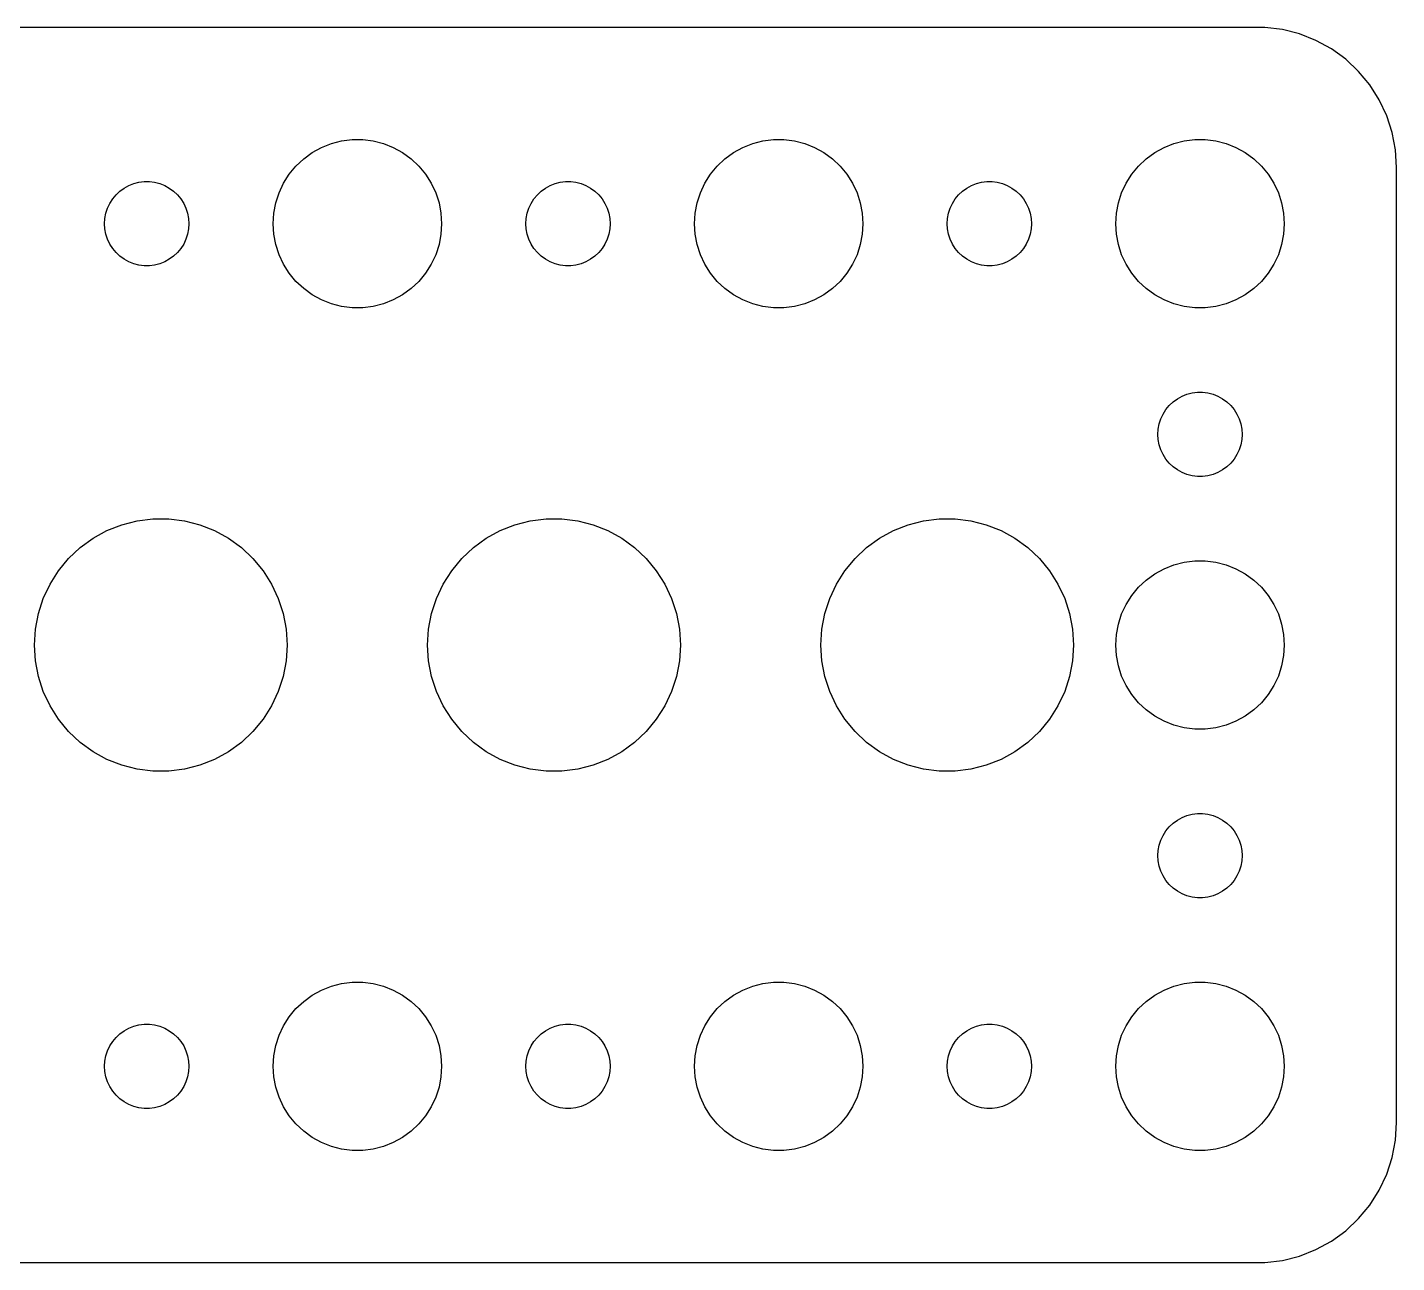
# Model space of a CAD drawing. Header units: metres. Extents: x -37 to 37, y 32 to 76.
# Drawn here: x -11.75 to 37, y 32.01 to 75.99 of the extents above; entities that cross this region are included whole.
import ezdxf

# ---------------------------------------------------------------- set-up
doc = ezdxf.new("R2010")
doc.units = ezdxf.units.M

msp = doc.modelspace()

# ---------------------------------------------------------------- linework, layer by layer
for p, q in [((32.3139, 75.9901), (-32.3139, 75.9901)), ((32.9369, 75.9114), (32.3139, 75.9901)), ((33.5451, 75.7553), (32.9369, 75.9114)), ((34.1289, 75.5241), (33.5451, 75.7553)), ((34.6791, 75.2216), (34.1289, 75.5241)), ((35.1871, 74.8526), (34.6791, 75.2216)), ((35.6448, 74.4227), (35.1871, 74.8526)), ((36.0451, 73.9389), (35.6448, 74.4227)), ((36.3815, 73.4088), (36.0451, 73.9389)), ((36.6489, 72.8406), (36.3815, 73.4088)), ((36.8429, 72.2434), (36.6489, 72.8406)), ((36.9606, 71.6267), (36.8429, 72.2434)), ((-1.60747, 71.533), (-1.27733, 71.7145)), ((-1.27733, 71.7145), (-0.92705, 71.8532)), ((-0.92705, 71.8532), (-0.56213, 71.9469)), ((-0.56213, 71.9469), (-0.18837, 71.9941)), ((-0.18837, 71.9941), (0.18837, 71.9941)), ((0.18837, 71.9941), (0.56213, 71.9469)), ((0.56213, 71.9469), (0.92705, 71.8532)), ((0.92705, 71.8532), (1.27733, 71.7145)), ((1.27733, 71.7145), (1.60747, 71.533)), ((13.3925, 71.533), (13.7227, 71.7145)), ((13.7227, 71.7145), (14.0729, 71.8532)), ((14.0729, 71.8532), (14.4379, 71.9469)), ((14.4379, 71.9469), (14.8116, 71.9941)), ((14.8116, 71.9941), (15.1884, 71.9941)), ((15.1884, 71.9941), (15.5621, 71.9469)), ((15.5621, 71.9469), (15.927, 71.8532)), ((15.927, 71.8532), (16.2773, 71.7145)), ((16.2773, 71.7145), (16.6075, 71.533)), ((28.3925, 71.533), (28.7227, 71.7145)), ((28.7227, 71.7145), (29.0729, 71.8532)), ((29.0729, 71.8532), (29.4379, 71.9469)), ((29.4379, 71.9469), (29.8116, 71.9941)), ((29.8116, 71.9941), (30.1884, 71.9941)), ((30.1884, 71.9941), (30.5621, 71.9469)), ((30.5621, 71.9469), (30.927, 71.8532)), ((30.927, 71.8532), (31.2773, 71.7145)), ((31.2773, 71.7145), (31.6075, 71.533)), ((-2.1869, 71.0536), (-1.91226, 71.3115)), ((-1.91226, 71.3115), (-1.60747, 71.533)), ((1.60747, 71.533), (1.91226, 71.3115)), ((1.91226, 71.3115), (2.1869, 71.0536)), ((12.8131, 71.0536), (13.0877, 71.3115)), ((13.0877, 71.3115), (13.3925, 71.533)), ((16.6075, 71.533), (16.9123, 71.3115)), ((16.9123, 71.3115), (17.1869, 71.0536)), ((27.8131, 71.0536), (28.0877, 71.3115)), ((28.0877, 71.3115), (28.3925, 71.533)), ((31.6075, 71.533), (31.9123, 71.3115)), ((31.9123, 71.3115), (32.1869, 71.0536)), ((37, 71), (36.9606, 71.6267)), ((-2.62891, 70.4453), (-2.42705, 70.7634)), ((-2.42705, 70.7634), (-2.1869, 71.0536)), ((2.1869, 71.0536), (2.42705, 70.7634)), ((2.42705, 70.7634), (2.62891, 70.4453)), ((12.3711, 70.4453), (12.5729, 70.7634)), ((12.5729, 70.7634), (12.8131, 71.0536)), ((17.1869, 71.0536), (17.427, 70.7634)), ((17.427, 70.7634), (17.6289, 70.4453)), ((27.3711, 70.4453), (27.5729, 70.7634)), ((27.5729, 70.7634), (27.8131, 71.0536)), ((32.1869, 71.0536), (32.427, 70.7634)), ((32.427, 70.7634), (32.6289, 70.4453)), ((37, 37), (37, 71)), ((-8.45613, 70.1558), (-8.30373, 70.2665)), ((-8.30373, 70.2665), (-8.13866, 70.3572)), ((-8.13866, 70.3572), (-7.96352, 70.4266)), ((-7.96352, 70.4266), (-7.78107, 70.4734)), ((-7.78107, 70.4734), (-7.59418, 70.497)), ((-7.59418, 70.497), (-7.40581, 70.497)), ((-7.40581, 70.497), (-7.21892, 70.4734)), ((-7.21892, 70.4734), (-7.03647, 70.4266)), ((-7.03647, 70.4266), (-6.86133, 70.3572)), ((-6.86133, 70.3572), (-6.69626, 70.2665)), ((-6.69626, 70.2665), (-6.54385, 70.1558)), ((-2.78932, 70.1044), (-2.62891, 70.4453)), ((2.62891, 70.4453), (2.78932, 70.1044)), ((6.54385, 70.1558), (6.69626, 70.2665)), ((6.69626, 70.2665), (6.86133, 70.3572)), ((6.86133, 70.3572), (7.03647, 70.4266)), ((7.03647, 70.4266), (7.21892, 70.4734)), ((7.21892, 70.4734), (7.40581, 70.497)), ((7.40581, 70.497), (7.59418, 70.497)), ((7.59418, 70.497), (7.78107, 70.4734)), ((7.78107, 70.4734), (7.96352, 70.4266)), ((7.96352, 70.4266), (8.13866, 70.3572)), ((8.13866, 70.3572), (8.30373, 70.2665)), ((8.30373, 70.2665), (8.45613, 70.1558)), ((12.2107, 70.1044), (12.3711, 70.4453)), ((17.6289, 70.4453), (17.7893, 70.1044)), ((21.5439, 70.1558), (21.6963, 70.2665)), ((21.6963, 70.2665), (21.8613, 70.3572)), ((21.8613, 70.3572), (22.0365, 70.4266)), ((22.0365, 70.4266), (22.2189, 70.4734)), ((22.2189, 70.4734), (22.4058, 70.497)), ((22.4058, 70.497), (22.5942, 70.497)), ((22.5942, 70.497), (22.7811, 70.4734)), ((22.7811, 70.4734), (22.9635, 70.4266)), ((22.9635, 70.4266), (23.1387, 70.3572)), ((23.1387, 70.3572), (23.3037, 70.2665)), ((23.3037, 70.2665), (23.4561, 70.1558)), ((27.2107, 70.1044), (27.3711, 70.4453)), ((32.6289, 70.4453), (32.7893, 70.1044)), ((-8.89465, 69.5522), (-8.81445, 69.7226)), ((-8.81445, 69.7226), (-8.71352, 69.8817)), ((-8.71352, 69.8817), (-8.59344, 70.0268)), ((-8.59344, 70.0268), (-8.45613, 70.1558)), ((-6.54385, 70.1558), (-6.40654, 70.0268)), ((-6.40654, 70.0268), (-6.28647, 69.8817)), ((-6.28647, 69.8817), (-6.18553, 69.7226)), ((-6.18553, 69.7226), (-6.10533, 69.5522)), ((-2.97633, 69.376), (-2.90575, 69.7461)), ((-2.90575, 69.7461), (-2.78932, 70.1044)), ((2.78932, 70.1044), (2.90575, 69.7461)), ((2.90575, 69.7461), (2.97633, 69.376)), ((6.10533, 69.5522), (6.18553, 69.7226)), ((6.18553, 69.7226), (6.28647, 69.8817)), ((6.28647, 69.8817), (6.40654, 70.0268)), ((6.40654, 70.0268), (6.54385, 70.1558)), ((8.45613, 70.1558), (8.59344, 70.0268)), ((8.59344, 70.0268), (8.71352, 69.8817)), ((8.71352, 69.8817), (8.81445, 69.7226)), ((8.81445, 69.7226), (8.89465, 69.5522)), ((12.0237, 69.376), (12.0942, 69.7461)), ((12.0942, 69.7461), (12.2107, 70.1044)), ((17.7893, 70.1044), (17.9057, 69.7461)), ((17.9057, 69.7461), (17.9763, 69.376)), ((21.1053, 69.5522), (21.1855, 69.7226)), ((21.1855, 69.7226), (21.2865, 69.8817)), ((21.2865, 69.8817), (21.4065, 70.0268)), ((21.4065, 70.0268), (21.5439, 70.1558)), ((23.4561, 70.1558), (23.5934, 70.0268)), ((23.5934, 70.0268), (23.7135, 69.8817)), ((23.7135, 69.8817), (23.8145, 69.7226)), ((23.8145, 69.7226), (23.8947, 69.5522)), ((27.0237, 69.376), (27.0942, 69.7461)), ((27.0942, 69.7461), (27.2107, 70.1044)), ((32.7893, 70.1044), (32.9057, 69.7461)), ((32.9057, 69.7461), (32.9763, 69.376)), ((-8.98816, 69.188), (-8.95287, 69.373)), ((-8.95287, 69.373), (-8.89465, 69.5522)), ((-6.10533, 69.5522), (-6.04712, 69.373)), ((-6.04712, 69.373), (-6.01183, 69.188)), ((-3, 69), (-2.97633, 69.376)), ((2.97633, 69.376), (3, 69)), ((6.01183, 69.188), (6.04712, 69.373)), ((6.04712, 69.373), (6.10533, 69.5522)), ((8.89465, 69.5522), (8.95287, 69.373)), ((8.95287, 69.373), (8.98816, 69.188)), ((12, 69), (12.0237, 69.376)), ((17.9763, 69.376), (18, 69)), ((21.0118, 69.188), (21.0471, 69.373)), ((21.0471, 69.373), (21.1053, 69.5522)), ((23.8947, 69.5522), (23.9529, 69.373)), ((23.9529, 69.373), (23.9882, 69.188)), ((27, 69), (27.0237, 69.376)), ((32.9763, 69.376), (33, 69)), ((-9, 69), (-8.98816, 69.188)), ((-8.98816, 68.812), (-9, 69)), ((-8.95287, 68.627), (-8.98816, 68.812)), ((-6.01183, 68.812), (-6.04712, 68.627)), ((-6.01183, 69.188), (-6, 69)), ((-6, 69), (-6.01183, 68.812)), ((-2.97633, 68.624), (-3, 69)), ((3, 69), (2.97633, 68.624)), ((6, 69), (6.01183, 69.188)), ((6.01183, 68.812), (6, 69)), ((6.04712, 68.627), (6.01183, 68.812)), ((8.98816, 68.812), (8.95287, 68.627)), ((8.98816, 69.188), (9, 69)), ((9, 69), (8.98816, 68.812)), ((12.0237, 68.624), (12, 69)), ((18, 69), (17.9763, 68.624)), ((21, 69), (21.0118, 69.188)), ((21.0118, 68.812), (21, 69)), ((21.0471, 68.627), (21.0118, 68.812)), ((23.9882, 68.812), (23.9529, 68.627)), ((23.9882, 69.188), (24, 69)), ((24, 69), (23.9882, 68.812)), ((27.0237, 68.624), (27, 69)), ((33, 69), (32.9763, 68.624)), ((-8.89465, 68.4478), (-8.95287, 68.627)), ((-8.81445, 68.2774), (-8.89465, 68.4478)), ((-8.71352, 68.1183), (-8.81445, 68.2774)), ((-6.18553, 68.2774), (-6.28647, 68.1183)), ((-6.10533, 68.4478), (-6.18553, 68.2774)), ((-6.04712, 68.627), (-6.10533, 68.4478)), ((-2.90575, 68.2539), (-2.97633, 68.624)), ((-2.78932, 67.8956), (-2.90575, 68.2539)), ((2.90575, 68.2539), (2.78932, 67.8956)), ((2.97633, 68.624), (2.90575, 68.2539)), ((6.10533, 68.4478), (6.04712, 68.627)), ((6.18553, 68.2774), (6.10533, 68.4478)), ((6.28647, 68.1183), (6.18553, 68.2774)), ((8.81445, 68.2774), (8.71352, 68.1183)), ((8.89465, 68.4478), (8.81445, 68.2774)), ((8.95287, 68.627), (8.89465, 68.4478)), ((12.0942, 68.2539), (12.0237, 68.624)), ((12.2107, 67.8956), (12.0942, 68.2539)), ((17.9057, 68.2539), (17.7893, 67.8956)), ((17.9763, 68.624), (17.9057, 68.2539)), ((21.1053, 68.4478), (21.0471, 68.627)), ((21.1855, 68.2774), (21.1053, 68.4478)), ((21.2865, 68.1183), (21.1855, 68.2774)), ((23.8145, 68.2774), (23.7135, 68.1183)), ((23.8947, 68.4478), (23.8145, 68.2774)), ((23.9529, 68.627), (23.8947, 68.4478)), ((27.0942, 68.2539), (27.0237, 68.624)), ((27.2107, 67.8956), (27.0942, 68.2539)), ((32.9057, 68.2539), (32.7893, 67.8956)), ((32.9763, 68.624), (32.9057, 68.2539)), ((-8.59344, 67.9732), (-8.71352, 68.1183)), ((-8.45613, 67.8442), (-8.59344, 67.9732)), ((-8.30373, 67.7335), (-8.45613, 67.8442)), ((-6.54385, 67.8442), (-6.69626, 67.7335)), ((-6.40654, 67.9732), (-6.54385, 67.8442)), ((-6.28647, 68.1183), (-6.40654, 67.9732)), ((-2.62891, 67.5547), (-2.78932, 67.8956)), ((2.78932, 67.8956), (2.62891, 67.5547)), ((6.40654, 67.9732), (6.28647, 68.1183)), ((6.54385, 67.8442), (6.40654, 67.9732)), ((6.69626, 67.7335), (6.54385, 67.8442)), ((8.45613, 67.8442), (8.30373, 67.7335)), ((8.59344, 67.9732), (8.45613, 67.8442)), ((8.71352, 68.1183), (8.59344, 67.9732)), ((12.3711, 67.5547), (12.2107, 67.8956)), ((17.7893, 67.8956), (17.6289, 67.5547)), ((21.4065, 67.9732), (21.2865, 68.1183)), ((21.5439, 67.8442), (21.4065, 67.9732)), ((21.6963, 67.7335), (21.5439, 67.8442)), ((23.4561, 67.8442), (23.3037, 67.7335)), ((23.5934, 67.9732), (23.4561, 67.8442)), ((23.7135, 68.1183), (23.5934, 67.9732)), ((27.3711, 67.5547), (27.2107, 67.8956)), ((32.7893, 67.8956), (32.6289, 67.5547)), ((-8.13866, 67.6427), (-8.30373, 67.7335)), ((-7.96352, 67.5734), (-8.13866, 67.6427)), ((-7.78107, 67.5266), (-7.96352, 67.5734)), ((-7.59418, 67.5029), (-7.78107, 67.5266)), ((-7.40581, 67.5029), (-7.59418, 67.5029)), ((-7.21892, 67.5266), (-7.40581, 67.5029)), ((-7.03647, 67.5734), (-7.21892, 67.5266)), ((-6.86133, 67.6427), (-7.03647, 67.5734)), ((-6.69626, 67.7335), (-6.86133, 67.6427)), ((-2.42705, 67.2366), (-2.62891, 67.5547)), ((2.62891, 67.5547), (2.42705, 67.2366)), ((6.86133, 67.6427), (6.69626, 67.7335)), ((7.03647, 67.5734), (6.86133, 67.6427)), ((7.21892, 67.5266), (7.03647, 67.5734)), ((7.40581, 67.5029), (7.21892, 67.5266)), ((7.59418, 67.5029), (7.40581, 67.5029)), ((7.78107, 67.5266), (7.59418, 67.5029)), ((7.96352, 67.5734), (7.78107, 67.5266)), ((8.13866, 67.6427), (7.96352, 67.5734)), ((8.30373, 67.7335), (8.13866, 67.6427)), ((12.5729, 67.2366), (12.3711, 67.5547)), ((17.6289, 67.5547), (17.427, 67.2366)), ((21.8613, 67.6427), (21.6963, 67.7335)), ((22.0365, 67.5734), (21.8613, 67.6427)), ((22.2189, 67.5266), (22.0365, 67.5734)), ((22.4058, 67.5029), (22.2189, 67.5266)), ((22.5942, 67.5029), (22.4058, 67.5029)), ((22.7811, 67.5266), (22.5942, 67.5029)), ((22.9635, 67.5734), (22.7811, 67.5266)), ((23.1387, 67.6427), (22.9635, 67.5734)), ((23.3037, 67.7335), (23.1387, 67.6427)), ((27.5729, 67.2366), (27.3711, 67.5547)), ((32.6289, 67.5547), (32.427, 67.2366)), ((-2.1869, 66.9464), (-2.42705, 67.2366)), ((-1.91226, 66.6884), (-2.1869, 66.9464)), ((2.1869, 66.9464), (1.91226, 66.6884)), ((2.42705, 67.2366), (2.1869, 66.9464)), ((12.8131, 66.9464), (12.5729, 67.2366)), ((13.0877, 66.6884), (12.8131, 66.9464)), ((17.1869, 66.9464), (16.9123, 66.6884)), ((17.427, 67.2366), (17.1869, 66.9464)), ((27.8131, 66.9464), (27.5729, 67.2366)), ((28.0877, 66.6884), (27.8131, 66.9464)), ((32.1869, 66.9464), (31.9123, 66.6884)), ((32.427, 67.2366), (32.1869, 66.9464)), ((-1.60747, 66.467), (-1.91226, 66.6884)), ((-1.27733, 66.2855), (-1.60747, 66.467)), ((1.60747, 66.467), (1.27733, 66.2855)), ((1.91226, 66.6884), (1.60747, 66.467)), ((13.3925, 66.467), (13.0877, 66.6884)), ((13.7227, 66.2855), (13.3925, 66.467)), ((16.6075, 66.467), (16.2773, 66.2855)), ((16.9123, 66.6884), (16.6075, 66.467)), ((28.3925, 66.467), (28.0877, 66.6884)), ((28.7227, 66.2855), (28.3925, 66.467)), ((31.6075, 66.467), (31.2773, 66.2855)), ((31.9123, 66.6884), (31.6075, 66.467)), ((-0.92705, 66.1468), (-1.27733, 66.2855)), ((-0.56213, 66.0531), (-0.92705, 66.1468)), ((-0.18837, 66.0059), (-0.56213, 66.0531)), ((0.18837, 66.0059), (-0.18837, 66.0059)), ((0.56213, 66.0531), (0.18837, 66.0059)), ((0.92705, 66.1468), (0.56213, 66.0531)), ((1.27733, 66.2855), (0.92705, 66.1468)), ((14.0729, 66.1468), (13.7227, 66.2855)), ((14.4379, 66.0531), (14.0729, 66.1468)), ((14.8116, 66.0059), (14.4379, 66.0531)), ((15.1884, 66.0059), (14.8116, 66.0059)), ((15.5621, 66.0531), (15.1884, 66.0059)), ((15.927, 66.1468), (15.5621, 66.0531)), ((16.2773, 66.2855), (15.927, 66.1468)), ((29.0729, 66.1468), (28.7227, 66.2855)), ((29.4379, 66.0531), (29.0729, 66.1468)), ((29.8116, 66.0059), (29.4379, 66.0531)), ((30.1884, 66.0059), (29.8116, 66.0059)), ((30.5621, 66.0531), (30.1884, 66.0059)), ((30.927, 66.1468), (30.5621, 66.0531)), ((31.2773, 66.2855), (30.927, 66.1468)), ((29.3613, 62.8572), (29.5365, 62.9266)), ((29.5365, 62.9266), (29.7189, 62.9734)), ((29.7189, 62.9734), (29.9058, 62.997)), ((29.9058, 62.997), (30.0942, 62.997)), ((30.0942, 62.997), (30.2811, 62.9734)), ((30.2811, 62.9734), (30.4635, 62.9266)), ((30.4635, 62.9266), (30.6387, 62.8572)), ((28.7865, 62.3817), (28.9065, 62.5268)), ((28.9065, 62.5268), (29.0439, 62.6558)), ((29.0439, 62.6558), (29.1963, 62.7665)), ((29.1963, 62.7665), (29.3613, 62.8572)), ((30.6387, 62.8572), (30.8037, 62.7665)), ((30.8037, 62.7665), (30.9561, 62.6558)), ((30.9561, 62.6558), (31.0934, 62.5268)), ((31.0934, 62.5268), (31.2135, 62.3817)), ((28.5471, 61.873), (28.6053, 62.0522)), ((28.6053, 62.0522), (28.6855, 62.2226)), ((28.6855, 62.2226), (28.7865, 62.3817)), ((31.2135, 62.3817), (31.3145, 62.2226)), ((31.3145, 62.2226), (31.3947, 62.0522)), ((31.3947, 62.0522), (31.4529, 61.873)), ((28.5, 61.5), (28.5118, 61.688)), ((28.5118, 61.312), (28.5, 61.5)), ((28.5118, 61.688), (28.5471, 61.873)), ((31.4529, 61.873), (31.4882, 61.688)), ((31.4882, 61.688), (31.5, 61.5)), ((31.5, 61.5), (31.4882, 61.312)), ((28.5471, 61.127), (28.5118, 61.312)), ((28.6053, 60.9478), (28.5471, 61.127)), ((28.6855, 60.7774), (28.6053, 60.9478)), ((31.3947, 60.9478), (31.3145, 60.7774)), ((31.4529, 61.127), (31.3947, 60.9478)), ((31.4882, 61.312), (31.4529, 61.127)), ((28.7865, 60.6183), (28.6855, 60.7774)), ((28.9065, 60.4732), (28.7865, 60.6183)), ((29.0439, 60.3442), (28.9065, 60.4732)), ((31.0934, 60.4732), (30.9561, 60.3442)), ((31.2135, 60.6183), (31.0934, 60.4732)), ((31.3145, 60.7774), (31.2135, 60.6183)), ((29.1963, 60.2335), (29.0439, 60.3442)), ((29.3613, 60.1427), (29.1963, 60.2335)), ((29.5365, 60.0734), (29.3613, 60.1427)), ((29.7189, 60.0266), (29.5365, 60.0734)), ((29.9058, 60.0029), (29.7189, 60.0266)), ((30.0942, 60.0029), (29.9058, 60.0029)), ((30.2811, 60.0266), (30.0942, 60.0029)), ((30.4635, 60.0734), (30.2811, 60.0266)), ((30.6387, 60.1427), (30.4635, 60.0734)), ((30.8037, 60.2335), (30.6387, 60.1427)), ((30.9561, 60.3442), (30.8037, 60.2335)), ((-9.41121, 57.7995), (-8.916, 58.0717)), ((-8.916, 58.0717), (-8.39056, 58.2797)), ((-8.39056, 58.2797), (-7.8432, 58.4203)), ((-7.8432, 58.4203), (-7.28255, 58.4911)), ((-7.28255, 58.4911), (-6.71744, 58.4911)), ((-6.71744, 58.4911), (-6.15678, 58.4203)), ((-6.15678, 58.4203), (-5.60942, 58.2797)), ((-5.60942, 58.2797), (-5.08398, 58.0717)), ((-5.08398, 58.0717), (-4.58878, 57.7995)), ((4.58878, 57.7995), (5.08398, 58.0717)), ((5.08398, 58.0717), (5.60942, 58.2797)), ((5.60942, 58.2797), (6.15678, 58.4203)), ((6.15678, 58.4203), (6.71744, 58.4911)), ((6.71744, 58.4911), (7.28255, 58.4911)), ((7.28255, 58.4911), (7.8432, 58.4203)), ((7.8432, 58.4203), (8.39056, 58.2797)), ((8.39056, 58.2797), (8.916, 58.0717)), ((8.916, 58.0717), (9.41121, 57.7995)), ((18.5888, 57.7995), (19.084, 58.0717)), ((19.084, 58.0717), (19.6094, 58.2797)), ((19.6094, 58.2797), (20.1568, 58.4203)), ((20.1568, 58.4203), (20.7174, 58.4911)), ((20.7174, 58.4911), (21.2825, 58.4911)), ((21.2825, 58.4911), (21.8432, 58.4203)), ((21.8432, 58.4203), (22.3906, 58.2797)), ((22.3906, 58.2797), (22.916, 58.0717)), ((22.916, 58.0717), (23.4112, 57.7995)), ((-9.86839, 57.4673), (-9.41121, 57.7995)), ((-4.58878, 57.7995), (-4.13159, 57.4673)), ((4.13159, 57.4673), (4.58878, 57.7995)), ((9.41121, 57.7995), (9.86839, 57.4673)), ((18.1316, 57.4673), (18.5888, 57.7995)), ((23.4112, 57.7995), (23.8684, 57.4673)), ((-10.6406, 56.645), (-10.2803, 57.0805)), ((-10.2803, 57.0805), (-9.86839, 57.4673)), ((-4.13159, 57.4673), (-3.71964, 57.0805)), ((-3.71964, 57.0805), (-3.35942, 56.645)), ((3.35942, 56.645), (3.71964, 57.0805)), ((3.71964, 57.0805), (4.13159, 57.4673)), ((9.86839, 57.4673), (10.2803, 57.0805)), ((10.2803, 57.0805), (10.6406, 56.645)), ((17.3594, 56.645), (17.7196, 57.0805)), ((17.7196, 57.0805), (18.1316, 57.4673)), ((23.8684, 57.4673), (24.2803, 57.0805)), ((24.2803, 57.0805), (24.6406, 56.645)), ((-10.9434, 56.1679), (-10.6406, 56.645)), ((-3.35942, 56.645), (-3.05661, 56.1679)), ((3.05661, 56.1679), (3.35942, 56.645)), ((10.6406, 56.645), (10.9434, 56.1679)), ((17.0566, 56.1679), (17.3594, 56.645)), ((24.6406, 56.645), (24.9434, 56.1679)), ((28.3925, 56.533), (28.7227, 56.7145)), ((28.7227, 56.7145), (29.0729, 56.8532)), ((29.0729, 56.8532), (29.4379, 56.9469)), ((29.4379, 56.9469), (29.8116, 56.9941)), ((29.8116, 56.9941), (30.1884, 56.9941)), ((30.1884, 56.9941), (30.5621, 56.9469)), ((30.5621, 56.9469), (30.927, 56.8532)), ((30.927, 56.8532), (31.2773, 56.7145)), ((31.2773, 56.7145), (31.6075, 56.533)), ((-11.184, 55.6566), (-10.9434, 56.1679)), ((-3.05661, 56.1679), (-2.81599, 55.6566)), ((2.81599, 55.6566), (3.05661, 56.1679)), ((10.9434, 56.1679), (11.184, 55.6566)), ((16.816, 55.6566), (17.0566, 56.1679)), ((24.9434, 56.1679), (25.184, 55.6566)), ((27.8131, 56.0536), (28.0877, 56.3115)), ((28.0877, 56.3115), (28.3925, 56.533)), ((31.6075, 56.533), (31.9123, 56.3115)), ((31.9123, 56.3115), (32.1869, 56.0536)), ((-11.3586, 55.1191), (-11.184, 55.6566)), ((-2.81599, 55.6566), (-2.64137, 55.1191)), ((2.64137, 55.1191), (2.81599, 55.6566)), ((11.184, 55.6566), (11.3586, 55.1191)), ((16.6414, 55.1191), (16.816, 55.6566)), ((25.184, 55.6566), (25.3586, 55.1191)), ((27.3711, 55.4453), (27.5729, 55.7634)), ((27.5729, 55.7634), (27.8131, 56.0536)), ((32.1869, 56.0536), (32.427, 55.7634)), ((32.427, 55.7634), (32.6289, 55.4453)), ((-11.4645, 54.564), (-11.3586, 55.1191)), ((-2.64137, 55.1191), (-2.53548, 54.564)), ((2.53548, 54.564), (2.64137, 55.1191)), ((11.3586, 55.1191), (11.4645, 54.564)), ((16.5355, 54.564), (16.6414, 55.1191)), ((25.3586, 55.1191), (25.4645, 54.564)), ((27.0942, 54.7461), (27.2107, 55.1044)), ((27.2107, 55.1044), (27.3711, 55.4453)), ((32.6289, 55.4453), (32.7893, 55.1044)), ((32.7893, 55.1044), (32.9057, 54.7461)), ((27.0237, 54.376), (27.0942, 54.7461)), ((32.9057, 54.7461), (32.9763, 54.376)), ((-11.5, 54), (-11.4645, 54.564)), ((-2.53548, 54.564), (-2.5, 54)), ((2.5, 54), (2.53548, 54.564)), ((11.4645, 54.564), (11.5, 54)), ((16.5, 54), (16.5355, 54.564)), ((25.4645, 54.564), (25.5, 54)), ((27, 54), (27.0237, 54.376)), ((32.9763, 54.376), (33, 54)), ((-11.4645, 53.436), (-11.5, 54)), ((-2.5, 54), (-2.53548, 53.436)), ((2.53548, 53.436), (2.5, 54)), ((11.5, 54), (11.4645, 53.436)), ((16.5355, 53.436), (16.5, 54)), ((25.5, 54), (25.4645, 53.436)), ((27.0237, 53.624), (27, 54)), ((33, 54), (32.9763, 53.624)), ((-11.3586, 52.8809), (-11.4645, 53.436)), ((-2.53548, 53.436), (-2.64137, 52.8809)), ((2.64137, 52.8809), (2.53548, 53.436)), ((11.4645, 53.436), (11.3586, 52.8809)), ((16.6414, 52.8809), (16.5355, 53.436)), ((25.4645, 53.436), (25.3586, 52.8809)), ((27.0942, 53.2539), (27.0237, 53.624)), ((27.2107, 52.8956), (27.0942, 53.2539)), ((32.9057, 53.2539), (32.7893, 52.8956)), ((32.9763, 53.624), (32.9057, 53.2539)), ((-11.184, 52.3434), (-11.3586, 52.8809)), ((-2.64137, 52.8809), (-2.81599, 52.3434)), ((2.81599, 52.3434), (2.64137, 52.8809)), ((11.3586, 52.8809), (11.184, 52.3434)), ((16.816, 52.3434), (16.6414, 52.8809)), ((25.3586, 52.8809), (25.184, 52.3434)), ((27.3711, 52.5547), (27.2107, 52.8956)), ((32.7893, 52.8956), (32.6289, 52.5547)), ((-10.9434, 51.8321), (-11.184, 52.3434)), ((-2.81599, 52.3434), (-3.05661, 51.8321)), ((3.05661, 51.8321), (2.81599, 52.3434)), ((11.184, 52.3434), (10.9434, 51.8321)), ((17.0566, 51.8321), (16.816, 52.3434)), ((25.184, 52.3434), (24.9434, 51.8321)), ((27.5729, 52.2366), (27.3711, 52.5547)), ((27.8131, 51.9464), (27.5729, 52.2366)), ((32.427, 52.2366), (32.1869, 51.9464)), ((32.6289, 52.5547), (32.427, 52.2366)), ((-10.6406, 51.355), (-10.9434, 51.8321)), ((-3.05661, 51.8321), (-3.35942, 51.355)), ((3.35942, 51.355), (3.05661, 51.8321)), ((10.9434, 51.8321), (10.6406, 51.355)), ((17.3594, 51.355), (17.0566, 51.8321)), ((24.9434, 51.8321), (24.6406, 51.355)), ((28.0877, 51.6885), (27.8131, 51.9464)), ((28.3925, 51.467), (28.0877, 51.6885)), ((31.9123, 51.6885), (31.6075, 51.467)), ((32.1869, 51.9464), (31.9123, 51.6885)), ((-10.2803, 50.9195), (-10.6406, 51.355)), ((-3.35942, 51.355), (-3.71964, 50.9195)), ((3.71964, 50.9195), (3.35942, 51.355)), ((10.6406, 51.355), (10.2803, 50.9195)), ((17.7196, 50.9195), (17.3594, 51.355)), ((24.6406, 51.355), (24.2803, 50.9195)), ((28.7227, 51.2855), (28.3925, 51.467)), ((29.0729, 51.1468), (28.7227, 51.2855)), ((31.2773, 51.2855), (30.927, 51.1468)), ((31.6075, 51.467), (31.2773, 51.2855)), ((-9.86839, 50.5327), (-10.2803, 50.9195)), ((-3.71964, 50.9195), (-4.13159, 50.5327)), ((4.13159, 50.5327), (3.71964, 50.9195)), ((10.2803, 50.9195), (9.86839, 50.5327)), ((18.1316, 50.5327), (17.7196, 50.9195)), ((24.2803, 50.9195), (23.8684, 50.5327)), ((29.4379, 51.0531), (29.0729, 51.1468)), ((29.8116, 51.0059), (29.4379, 51.0531)), ((30.1884, 51.0059), (29.8116, 51.0059)), ((30.5621, 51.0531), (30.1884, 51.0059)), ((30.927, 51.1468), (30.5621, 51.0531)), ((-9.41121, 50.2005), (-9.86839, 50.5327)), ((-4.13159, 50.5327), (-4.58878, 50.2005)), ((4.58878, 50.2005), (4.13159, 50.5327)), ((9.86839, 50.5327), (9.41121, 50.2005)), ((18.5888, 50.2005), (18.1316, 50.5327)), ((23.8684, 50.5327), (23.4112, 50.2005)), ((-8.916, 49.9283), (-9.41121, 50.2005)), ((-8.39056, 49.7203), (-8.916, 49.9283)), ((-5.08398, 49.9283), (-5.60942, 49.7203)), ((-4.58878, 50.2005), (-5.08398, 49.9283)), ((5.08398, 49.9283), (4.58878, 50.2005)), ((5.60942, 49.7203), (5.08398, 49.9283)), ((8.916, 49.9283), (8.39056, 49.7203)), ((9.41121, 50.2005), (8.916, 49.9283)), ((19.084, 49.9283), (18.5888, 50.2005)), ((19.6094, 49.7203), (19.084, 49.9283)), ((22.916, 49.9283), (22.3906, 49.7203)), ((23.4112, 50.2005), (22.916, 49.9283)), ((-7.8432, 49.5797), (-8.39056, 49.7203)), ((-7.28255, 49.5089), (-7.8432, 49.5797)), ((-6.71744, 49.5089), (-7.28255, 49.5089)), ((-6.15678, 49.5797), (-6.71744, 49.5089)), ((-5.60942, 49.7203), (-6.15678, 49.5797)), ((6.15678, 49.5797), (5.60942, 49.7203)), ((6.71744, 49.5089), (6.15678, 49.5797)), ((7.28255, 49.5089), (6.71744, 49.5089)), ((7.8432, 49.5797), (7.28255, 49.5089)), ((8.39056, 49.7203), (7.8432, 49.5797)), ((20.1568, 49.5797), (19.6094, 49.7203)), ((20.7174, 49.5089), (20.1568, 49.5797)), ((21.2825, 49.5089), (20.7174, 49.5089)), ((21.8432, 49.5797), (21.2825, 49.5089)), ((22.3906, 49.7203), (21.8432, 49.5797)), ((29.1963, 47.7665), (29.3613, 47.8573)), ((29.3613, 47.8573), (29.5365, 47.9266)), ((29.5365, 47.9266), (29.7189, 47.9734)), ((29.7189, 47.9734), (29.9058, 47.9971)), ((29.9058, 47.9971), (30.0942, 47.9971)), ((30.0942, 47.9971), (30.2811, 47.9734)), ((30.2811, 47.9734), (30.4635, 47.9266)), ((30.4635, 47.9266), (30.6387, 47.8573)), ((30.6387, 47.8573), (30.8037, 47.7665)), ((28.6855, 47.2226), (28.7865, 47.3817)), ((28.7865, 47.3817), (28.9065, 47.5268)), ((28.9065, 47.5268), (29.0439, 47.6558)), ((29.0439, 47.6558), (29.1963, 47.7665)), ((30.8037, 47.7665), (30.9561, 47.6558)), ((30.9561, 47.6558), (31.0934, 47.5268)), ((31.0934, 47.5268), (31.2135, 47.3817)), ((31.2135, 47.3817), (31.3145, 47.2226)), ((28.5118, 46.688), (28.5471, 46.873)), ((28.5471, 46.873), (28.6053, 47.0522)), ((28.6053, 47.0522), (28.6855, 47.2226)), ((31.3145, 47.2226), (31.3947, 47.0522)), ((31.3947, 47.0522), (31.4529, 46.873)), ((31.4529, 46.873), (31.4882, 46.688)), ((28.5, 46.5), (28.5118, 46.688)), ((28.5118, 46.312), (28.5, 46.5)), ((31.4882, 46.688), (31.5, 46.5)), ((31.5, 46.5), (31.4882, 46.312)), ((28.5471, 46.127), (28.5118, 46.312)), ((28.6053, 45.9478), (28.5471, 46.127)), ((28.6855, 45.7774), (28.6053, 45.9478)), ((31.3947, 45.9478), (31.3145, 45.7774)), ((31.4529, 46.127), (31.3947, 45.9478)), ((31.4882, 46.312), (31.4529, 46.127)), ((28.7865, 45.6183), (28.6855, 45.7774)), ((28.9065, 45.4732), (28.7865, 45.6183)), ((29.0439, 45.3442), (28.9065, 45.4732)), ((29.1963, 45.2335), (29.0439, 45.3442)), ((30.9561, 45.3442), (30.8037, 45.2335)), ((31.0934, 45.4732), (30.9561, 45.3442)), ((31.2135, 45.6183), (31.0934, 45.4732)), ((31.3145, 45.7774), (31.2135, 45.6183)), ((29.3613, 45.1428), (29.1963, 45.2335)), ((29.5365, 45.0734), (29.3613, 45.1428)), ((29.7189, 45.0266), (29.5365, 45.0734)), ((29.9058, 45.003), (29.7189, 45.0266)), ((30.0942, 45.003), (29.9058, 45.003)), ((30.2811, 45.0266), (30.0942, 45.003)), ((30.4635, 45.0734), (30.2811, 45.0266)), ((30.6387, 45.1428), (30.4635, 45.0734)), ((30.8037, 45.2335), (30.6387, 45.1428)), ((-0.92705, 41.8532), (-0.56213, 41.9469)), ((-0.56213, 41.9469), (-0.18837, 41.9941)), ((-0.18837, 41.9941), (0.18837, 41.9941)), ((0.18837, 41.9941), (0.56213, 41.9469)), ((0.56213, 41.9469), (0.92705, 41.8532)), ((14.0729, 41.8532), (14.4379, 41.9469)), ((14.4379, 41.9469), (14.8116, 41.9941)), ((14.8116, 41.9941), (15.1884, 41.9941)), ((15.1884, 41.9941), (15.5621, 41.9469)), ((15.5621, 41.9469), (15.927, 41.8532)), ((29.0729, 41.8532), (29.4379, 41.9469)), ((29.4379, 41.9469), (29.8116, 41.9941)), ((29.8116, 41.9941), (30.1884, 41.9941)), ((30.1884, 41.9941), (30.5621, 41.9469)), ((30.5621, 41.9469), (30.927, 41.8532)), ((-1.91226, 41.3116), (-1.60747, 41.533)), ((-1.60747, 41.533), (-1.27733, 41.7145)), ((-1.27733, 41.7145), (-0.92705, 41.8532)), ((0.92705, 41.8532), (1.27733, 41.7145)), ((1.27733, 41.7145), (1.60747, 41.533)), ((1.60747, 41.533), (1.91226, 41.3116)), ((13.0877, 41.3116), (13.3925, 41.533)), ((13.3925, 41.533), (13.7227, 41.7145)), ((13.7227, 41.7145), (14.0729, 41.8532)), ((15.927, 41.8532), (16.2773, 41.7145)), ((16.2773, 41.7145), (16.6075, 41.533)), ((16.6075, 41.533), (16.9123, 41.3116)), ((28.0877, 41.3116), (28.3925, 41.533)), ((28.3925, 41.533), (28.7227, 41.7145)), ((28.7227, 41.7145), (29.0729, 41.8532)), ((30.927, 41.8532), (31.2773, 41.7145)), ((31.2773, 41.7145), (31.6075, 41.533)), ((31.6075, 41.533), (31.9123, 41.3116)), ((-2.42705, 40.7634), (-2.1869, 41.0536)), ((-2.1869, 41.0536), (-1.91226, 41.3116)), ((1.91226, 41.3116), (2.1869, 41.0536)), ((2.1869, 41.0536), (2.42705, 40.7634)), ((12.5729, 40.7634), (12.8131, 41.0536)), ((12.8131, 41.0536), (13.0877, 41.3116)), ((16.9123, 41.3116), (17.1869, 41.0536)), ((17.1869, 41.0536), (17.427, 40.7634)), ((27.5729, 40.7634), (27.8131, 41.0536)), ((27.8131, 41.0536), (28.0877, 41.3116)), ((31.9123, 41.3116), (32.1869, 41.0536)), ((32.1869, 41.0536), (32.427, 40.7634)), ((-7.96352, 40.4266), (-7.78107, 40.4734)), ((-7.78107, 40.4734), (-7.59418, 40.4971)), ((-7.59418, 40.4971), (-7.40581, 40.4971)), ((-7.40581, 40.4971), (-7.21892, 40.4734)), ((-7.21892, 40.4734), (-7.03647, 40.4266)), ((-2.62891, 40.4453), (-2.42705, 40.7634)), ((2.42705, 40.7634), (2.62891, 40.4453)), ((7.03647, 40.4266), (7.21892, 40.4734)), ((7.21892, 40.4734), (7.40581, 40.4971)), ((7.40581, 40.4971), (7.59418, 40.4971)), ((7.59418, 40.4971), (7.78107, 40.4734)), ((7.78107, 40.4734), (7.96352, 40.4266)), ((12.3711, 40.4453), (12.5729, 40.7634)), ((17.427, 40.7634), (17.6289, 40.4453)), ((22.0365, 40.4266), (22.2189, 40.4734)), ((22.2189, 40.4734), (22.4058, 40.4971)), ((22.4058, 40.4971), (22.5942, 40.4971)), ((22.5942, 40.4971), (22.7811, 40.4734)), ((22.7811, 40.4734), (22.9635, 40.4266)), ((27.3711, 40.4453), (27.5729, 40.7634)), ((32.427, 40.7634), (32.6289, 40.4453)), ((-8.71352, 39.8817), (-8.59344, 40.0268)), ((-8.59344, 40.0268), (-8.45613, 40.1558)), ((-8.45613, 40.1558), (-8.30373, 40.2665)), ((-8.30373, 40.2665), (-8.13866, 40.3573)), ((-8.13866, 40.3573), (-7.96352, 40.4266)), ((-7.03647, 40.4266), (-6.86133, 40.3573)), ((-6.86133, 40.3573), (-6.69626, 40.2665)), ((-6.69626, 40.2665), (-6.54385, 40.1558)), ((-6.54385, 40.1558), (-6.40654, 40.0268)), ((-6.40654, 40.0268), (-6.28647, 39.8817)), ((-2.90575, 39.7461), (-2.78932, 40.1044)), ((-2.78932, 40.1044), (-2.62891, 40.4453)), ((2.62891, 40.4453), (2.78932, 40.1044)), ((2.78932, 40.1044), (2.90575, 39.7461)), ((6.28647, 39.8817), (6.40654, 40.0268)), ((6.40654, 40.0268), (6.54385, 40.1558)), ((6.54385, 40.1558), (6.69626, 40.2665)), ((6.69626, 40.2665), (6.86133, 40.3573)), ((6.86133, 40.3573), (7.03647, 40.4266)), ((7.96352, 40.4266), (8.13866, 40.3573)), ((8.13866, 40.3573), (8.30373, 40.2665)), ((8.30373, 40.2665), (8.45613, 40.1558)), ((8.45613, 40.1558), (8.59344, 40.0268)), ((8.59344, 40.0268), (8.71352, 39.8817)), ((12.0942, 39.7461), (12.2107, 40.1044)), ((12.2107, 40.1044), (12.3711, 40.4453)), ((17.6289, 40.4453), (17.7893, 40.1044)), ((17.7893, 40.1044), (17.9057, 39.7461)), ((21.2865, 39.8817), (21.4065, 40.0268)), ((21.4065, 40.0268), (21.5439, 40.1558)), ((21.5439, 40.1558), (21.6963, 40.2665)), ((21.6963, 40.2665), (21.8613, 40.3573)), ((21.8613, 40.3573), (22.0365, 40.4266)), ((22.9635, 40.4266), (23.1387, 40.3573)), ((23.1387, 40.3573), (23.3037, 40.2665)), ((23.3037, 40.2665), (23.4561, 40.1558)), ((23.4561, 40.1558), (23.5934, 40.0268)), ((23.5934, 40.0268), (23.7135, 39.8817)), ((27.0942, 39.7461), (27.2107, 40.1044)), ((27.2107, 40.1044), (27.3711, 40.4453)), ((32.6289, 40.4453), (32.7893, 40.1044)), ((32.7893, 40.1044), (32.9057, 39.7461)), ((-8.95287, 39.373), (-8.89465, 39.5522)), ((-8.89465, 39.5522), (-8.81445, 39.7226)), ((-8.81445, 39.7226), (-8.71352, 39.8817)), ((-6.28647, 39.8817), (-6.18553, 39.7226)), ((-6.18553, 39.7226), (-6.10533, 39.5522)), ((-6.10533, 39.5522), (-6.04712, 39.373)), ((-2.97633, 39.376), (-2.90575, 39.7461)), ((2.90575, 39.7461), (2.97633, 39.376)), ((6.04712, 39.373), (6.10533, 39.5522)), ((6.10533, 39.5522), (6.18553, 39.7226)), ((6.18553, 39.7226), (6.28647, 39.8817)), ((8.71352, 39.8817), (8.81445, 39.7226)), ((8.81445, 39.7226), (8.89465, 39.5522)), ((8.89465, 39.5522), (8.95287, 39.373)), ((12.0237, 39.376), (12.0942, 39.7461)), ((17.9057, 39.7461), (17.9763, 39.376)), ((21.0471, 39.373), (21.1053, 39.5522)), ((21.1053, 39.5522), (21.1855, 39.7226)), ((21.1855, 39.7226), (21.2865, 39.8817)), ((23.7135, 39.8817), (23.8145, 39.7226)), ((23.8145, 39.7226), (23.8947, 39.5522)), ((23.8947, 39.5522), (23.9529, 39.373)), ((27.0237, 39.376), (27.0942, 39.7461)), ((32.9057, 39.7461), (32.9763, 39.376)), ((-9, 39), (-8.98816, 39.188)), ((-8.98816, 38.812), (-9, 39)), ((-8.98816, 39.188), (-8.95287, 39.373)), ((-6.04712, 39.373), (-6.01183, 39.188)), ((-6.01183, 39.188), (-6, 39)), ((-6, 39), (-6.01183, 38.812)), ((-3, 39), (-2.97633, 39.376)), ((-2.97633, 38.624), (-3, 39)), ((2.97633, 39.376), (3, 39)), ((3, 39), (2.97633, 38.624)), ((6, 39), (6.01183, 39.188)), ((6.01183, 38.812), (6, 39)), ((6.01183, 39.188), (6.04712, 39.373)), ((8.95287, 39.373), (8.98816, 39.188)), ((8.98816, 39.188), (9, 39)), ((9, 39), (8.98816, 38.812)), ((12, 39), (12.0237, 39.376)), ((12.0237, 38.624), (12, 39)), ((17.9763, 39.376), (18, 39)), ((18, 39), (17.9763, 38.624)), ((21, 39), (21.0118, 39.188)), ((21.0118, 38.812), (21, 39)), ((21.0118, 39.188), (21.0471, 39.373)), ((23.9529, 39.373), (23.9882, 39.188)), ((23.9882, 39.188), (24, 39)), ((24, 39), (23.9882, 38.812)), ((27, 39), (27.0237, 39.376)), ((27.0237, 38.624), (27, 39)), ((32.9763, 39.376), (33, 39)), ((33, 39), (32.9763, 38.624)), ((-8.95287, 38.627), (-8.98816, 38.812)), ((-8.89465, 38.4478), (-8.95287, 38.627)), ((-6.04712, 38.627), (-6.10533, 38.4478)), ((-6.01183, 38.812), (-6.04712, 38.627)), ((-2.90575, 38.2539), (-2.97633, 38.624)), ((2.97633, 38.624), (2.90575, 38.2539)), ((6.04712, 38.627), (6.01183, 38.812)), ((6.10533, 38.4478), (6.04712, 38.627)), ((8.95287, 38.627), (8.89465, 38.4478)), ((8.98816, 38.812), (8.95287, 38.627)), ((12.0942, 38.2539), (12.0237, 38.624)), ((17.9763, 38.624), (17.9057, 38.2539)), ((21.0471, 38.627), (21.0118, 38.812)), ((21.1053, 38.4478), (21.0471, 38.627)), ((23.9529, 38.627), (23.8947, 38.4478)), ((23.9882, 38.812), (23.9529, 38.627)), ((27.0942, 38.2539), (27.0237, 38.624)), ((32.9763, 38.624), (32.9057, 38.2539)), ((-8.81445, 38.2774), (-8.89465, 38.4478)), ((-8.71352, 38.1183), (-8.81445, 38.2774)), ((-8.59344, 37.9732), (-8.71352, 38.1183)), ((-6.28647, 38.1183), (-6.40654, 37.9732)), ((-6.18553, 38.2774), (-6.28647, 38.1183)), ((-6.10533, 38.4478), (-6.18553, 38.2774)), ((-2.78932, 37.8956), (-2.90575, 38.2539)), ((2.90575, 38.2539), (2.78932, 37.8956)), ((6.18553, 38.2774), (6.10533, 38.4478)), ((6.28647, 38.1183), (6.18553, 38.2774)), ((6.40654, 37.9732), (6.28647, 38.1183)), ((8.71352, 38.1183), (8.59344, 37.9732)), ((8.81445, 38.2774), (8.71352, 38.1183)), ((8.89465, 38.4478), (8.81445, 38.2774)), ((12.2107, 37.8956), (12.0942, 38.2539)), ((17.9057, 38.2539), (17.7893, 37.8956)), ((21.1855, 38.2774), (21.1053, 38.4478)), ((21.2865, 38.1183), (21.1855, 38.2774)), ((21.4065, 37.9732), (21.2865, 38.1183)), ((23.7135, 38.1183), (23.5934, 37.9732)), ((23.8145, 38.2774), (23.7135, 38.1183)), ((23.8947, 38.4478), (23.8145, 38.2774)), ((27.2107, 37.8956), (27.0942, 38.2539)), ((32.9057, 38.2539), (32.7893, 37.8956)), ((-8.45613, 37.8442), (-8.59344, 37.9732)), ((-8.30373, 37.7335), (-8.45613, 37.8442)), ((-8.13866, 37.6428), (-8.30373, 37.7335)), ((-7.96352, 37.5734), (-8.13866, 37.6428)), ((-7.78107, 37.5266), (-7.96352, 37.5734)), ((-7.03647, 37.5734), (-7.21892, 37.5266)), ((-6.86133, 37.6428), (-7.03647, 37.5734)), ((-6.69626, 37.7335), (-6.86133, 37.6428)), ((-6.54385, 37.8442), (-6.69626, 37.7335)), ((-6.40654, 37.9732), (-6.54385, 37.8442)), ((-2.62891, 37.5547), (-2.78932, 37.8956)), ((-2.42705, 37.2366), (-2.62891, 37.5547)), ((2.62891, 37.5547), (2.42705, 37.2366)), ((2.78932, 37.8956), (2.62891, 37.5547)), ((6.54385, 37.8442), (6.40654, 37.9732)), ((6.69626, 37.7335), (6.54385, 37.8442)), ((6.86133, 37.6428), (6.69626, 37.7335)), ((7.03647, 37.5734), (6.86133, 37.6428)), ((7.21892, 37.5266), (7.03647, 37.5734)), ((7.96352, 37.5734), (7.78107, 37.5266)), ((8.13866, 37.6428), (7.96352, 37.5734)), ((8.30373, 37.7335), (8.13866, 37.6428)), ((8.45613, 37.8442), (8.30373, 37.7335)), ((8.59344, 37.9732), (8.45613, 37.8442)), ((12.3711, 37.5547), (12.2107, 37.8956)), ((12.5729, 37.2366), (12.3711, 37.5547)), ((17.6289, 37.5547), (17.427, 37.2366)), ((17.7893, 37.8956), (17.6289, 37.5547)), ((21.5439, 37.8442), (21.4065, 37.9732)), ((21.6963, 37.7335), (21.5439, 37.8442)), ((21.8613, 37.6428), (21.6963, 37.7335)), ((22.0365, 37.5734), (21.8613, 37.6428)), ((22.2189, 37.5266), (22.0365, 37.5734)), ((22.9635, 37.5734), (22.7811, 37.5266)), ((23.1387, 37.6428), (22.9635, 37.5734)), ((23.3037, 37.7335), (23.1387, 37.6428)), ((23.4561, 37.8442), (23.3037, 37.7335)), ((23.5934, 37.9732), (23.4561, 37.8442)), ((27.3711, 37.5547), (27.2107, 37.8956)), ((27.5729, 37.2366), (27.3711, 37.5547)), ((32.6289, 37.5547), (32.427, 37.2366)), ((32.7893, 37.8956), (32.6289, 37.5547)), ((-7.59418, 37.503), (-7.78107, 37.5266)), ((-7.40581, 37.503), (-7.59418, 37.503)), ((-7.21892, 37.5266), (-7.40581, 37.503)), ((-2.1869, 36.9464), (-2.42705, 37.2366)), ((2.42705, 37.2366), (2.1869, 36.9464)), ((7.40581, 37.503), (7.21892, 37.5266)), ((7.59418, 37.503), (7.40581, 37.503)), ((7.78107, 37.5266), (7.59418, 37.503)), ((12.8131, 36.9464), (12.5729, 37.2366)), ((17.427, 37.2366), (17.1869, 36.9464)), ((22.4058, 37.503), (22.2189, 37.5266)), ((22.5942, 37.503), (22.4058, 37.503)), ((22.7811, 37.5266), (22.5942, 37.503)), ((27.8131, 36.9464), (27.5729, 37.2366)), ((32.427, 37.2366), (32.1869, 36.9464)), ((-1.91226, 36.6885), (-2.1869, 36.9464)), ((-1.60747, 36.467), (-1.91226, 36.6885)), ((1.91226, 36.6885), (1.60747, 36.467)), ((2.1869, 36.9464), (1.91226, 36.6885)), ((13.0877, 36.6885), (12.8131, 36.9464)), ((13.3925, 36.467), (13.0877, 36.6885)), ((16.9123, 36.6885), (16.6075, 36.467)), ((17.1869, 36.9464), (16.9123, 36.6885)), ((28.0877, 36.6885), (27.8131, 36.9464)), ((28.3925, 36.467), (28.0877, 36.6885)), ((31.9123, 36.6885), (31.6075, 36.467)), ((32.1869, 36.9464), (31.9123, 36.6885)), ((36.9606, 36.3733), (37, 37)), ((-1.27733, 36.2855), (-1.60747, 36.467)), ((-0.92705, 36.1468), (-1.27733, 36.2855)), ((-0.56213, 36.0531), (-0.92705, 36.1468)), ((0.92705, 36.1468), (0.56213, 36.0531)), ((1.27733, 36.2855), (0.92705, 36.1468)), ((1.60747, 36.467), (1.27733, 36.2855)), ((13.7227, 36.2855), (13.3925, 36.467)), ((14.0729, 36.1468), (13.7227, 36.2855)), ((14.4379, 36.0531), (14.0729, 36.1468)), ((15.927, 36.1468), (15.5621, 36.0531)), ((16.2773, 36.2855), (15.927, 36.1468)), ((16.6075, 36.467), (16.2773, 36.2855)), ((28.7227, 36.2855), (28.3925, 36.467)), ((29.0729, 36.1468), (28.7227, 36.2855)), ((29.4379, 36.0531), (29.0729, 36.1468)), ((30.927, 36.1468), (30.5621, 36.0531)), ((31.2773, 36.2855), (30.927, 36.1468)), ((31.6075, 36.467), (31.2773, 36.2855)), ((36.8429, 35.7566), (36.9606, 36.3733)), ((-0.18837, 36.0059), (-0.56213, 36.0531)), ((0.18837, 36.0059), (-0.18837, 36.0059)), ((0.56213, 36.0531), (0.18837, 36.0059)), ((14.8116, 36.0059), (14.4379, 36.0531)), ((15.1884, 36.0059), (14.8116, 36.0059)), ((15.5621, 36.0531), (15.1884, 36.0059)), ((29.8116, 36.0059), (29.4379, 36.0531)), ((30.1884, 36.0059), (29.8116, 36.0059)), ((30.5621, 36.0531), (30.1884, 36.0059)), ((36.6489, 35.1594), (36.8429, 35.7566)), ((36.3815, 34.5912), (36.6489, 35.1594)), ((36.0451, 34.0611), (36.3815, 34.5912)), ((35.6448, 33.5773), (36.0451, 34.0611)), ((35.1871, 33.1474), (35.6448, 33.5773)), ((34.1289, 32.4759), (34.6791, 32.7784)), ((34.6791, 32.7784), (35.1871, 33.1474)), ((32.9369, 32.0886), (33.5451, 32.2447)), ((33.5451, 32.2447), (34.1289, 32.4759)), ((-32.3139, 32.0099), (32.3139, 32.0099)), ((32.3139, 32.0099), (32.9369, 32.0886))]:
    msp.add_line(p, q)

doc.saveas('drawing.dxf')
